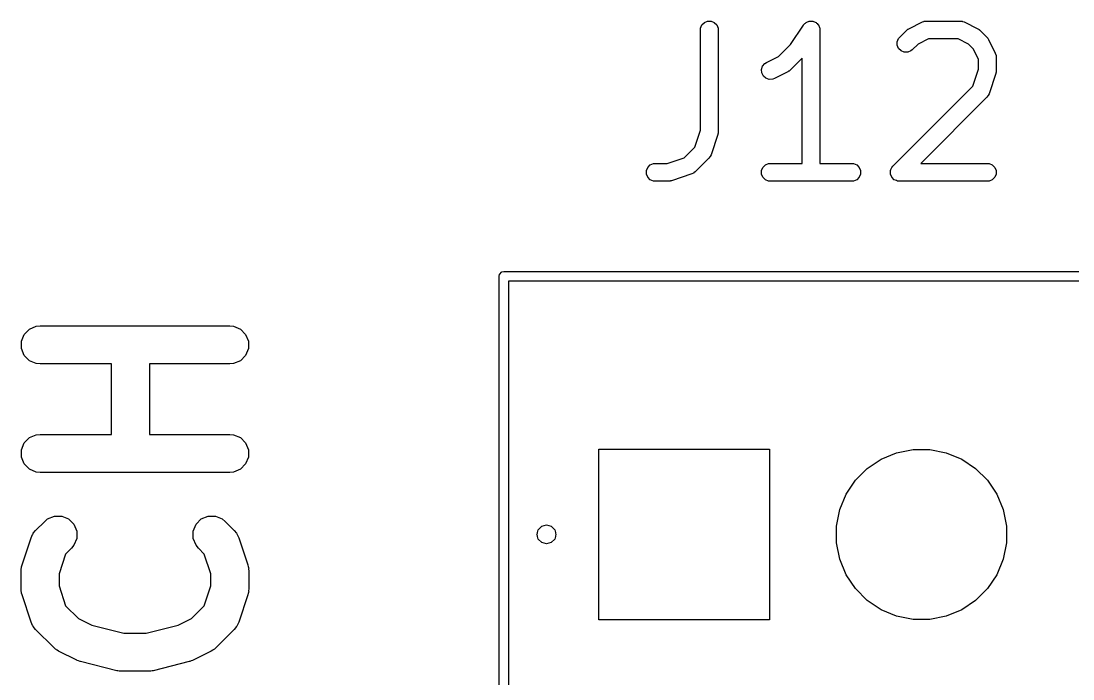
# Model space of a CAD drawing. Header units: inches. Extents: x 0.38 to 8.15, y -7.81 to -0.59.
# Drawn here: x 7.2722 to 7.7085, y -2.9852 to -2.7122 of the extents above; entities that cross this region are included whole.
import ezdxf

# ---------------------------------------------------------------- set-up
doc = ezdxf.new("R2010")
doc.units = ezdxf.units.IN
doc.header["$MEASUREMENT"] = 0
for name, color, linetype, true_color in [('B.Cu', 153, 'CONTINUOUS', 0x4d7fc4), ('F.Courtyard', 6, 'CONTINUOUS', 0xff26e2), ('F.Cu', 13, 'CONTINUOUS', 0xc83434), ('F.Silkscreen', 41, 'CONTINUOUS', 0xf2eda1)]:
    doc.layers.add(name, color=color, linetype=linetype, true_color=true_color)

msp = doc.modelspace()

# ---------------------------------------------------------------- linework, layer by layer
at = {"layer": 'B.Cu', "linetype": 'CONTINUOUS'}
for p, q in [((7.51181, -2.96063), (7.51181, -2.88976)), ((7.51181, -2.88976), (7.58268, -2.88976)), ((7.58268, -2.88976), (7.58268, -2.96063)), ((7.62897, -2.89395), (7.63538, -2.89129)), ((7.63538, -2.89129), (7.6422, -2.88993)), ((7.6422, -2.88993), (7.64914, -2.88993)), ((7.64914, -2.88993), (7.65595, -2.89129)), ((7.65595, -2.89129), (7.66237, -2.89395)), ((7.62319, -2.89781), (7.62897, -2.89395)), ((7.66237, -2.89395), (7.66815, -2.89781)), ((7.61828, -2.90272), (7.62319, -2.89781)), ((7.66815, -2.89781), (7.67306, -2.90272)), ((7.61442, -2.90849), (7.61828, -2.90272)), ((7.67306, -2.90272), (7.67692, -2.90849)), ((7.61176, -2.91491), (7.61442, -2.90849)), ((7.67692, -2.90849), (7.67958, -2.91491)), ((7.61041, -2.92172), (7.61176, -2.91491)), ((7.67958, -2.91491), (7.68093, -2.92172)), ((7.61041, -2.92867), (7.61041, -2.92172)), ((7.68093, -2.92172), (7.68093, -2.92867)), ((7.61176, -2.93548), (7.61041, -2.92867)), ((7.68093, -2.92867), (7.67958, -2.93548)), ((7.61442, -2.9419), (7.61176, -2.93548)), ((7.67958, -2.93548), (7.67692, -2.9419)), ((7.61828, -2.94768), (7.61442, -2.9419)), ((7.67692, -2.9419), (7.67306, -2.94768)), ((7.62319, -2.95259), (7.61828, -2.94768)), ((7.67306, -2.94768), (7.66815, -2.95259)), ((7.62897, -2.95645), (7.62319, -2.95259)), ((7.66815, -2.95259), (7.66237, -2.95645)), ((7.63538, -2.9591), (7.62897, -2.95645)), ((7.66237, -2.95645), (7.65595, -2.9591)), ((7.58268, -2.96063), (7.51181, -2.96063)), ((7.6422, -2.96046), (7.63538, -2.9591)), ((7.64914, -2.96046), (7.6422, -2.96046)), ((7.65595, -2.9591), (7.64914, -2.96046))]:
    msp.add_line(p, q, dxfattribs=at)
at = {"layer": 'F.Courtyard', "linetype": 'CONTINUOUS'}
for p, q in [((7.47047, -2.81811), (7.47062, -2.81736)), ((7.47047, -3.32756), (7.47047, -2.81811)), ((7.47062, -2.81736), (7.47169, -2.81629)), ((7.47169, -2.81629), (7.47244, -2.81614)), ((7.47244, -2.81614), (8.15118, -2.81614)), ((7.47441, -2.82008), (7.47441, -3.32559)), ((8.14921, -2.82008), (7.47441, -2.82008))]:
    msp.add_line(p, q, dxfattribs=at)
at = {"layer": 'F.Cu', "linetype": 'CONTINUOUS'}
for p, q in [((7.51181, -2.96063), (7.51181, -2.88976)), ((7.51181, -2.88976), (7.58268, -2.88976)), ((7.58268, -2.88976), (7.58268, -2.96063)), ((7.62897, -2.89395), (7.63538, -2.89129)), ((7.63538, -2.89129), (7.6422, -2.88993)), ((7.6422, -2.88993), (7.64914, -2.88993)), ((7.64914, -2.88993), (7.65595, -2.89129)), ((7.65595, -2.89129), (7.66237, -2.89395)), ((7.62319, -2.89781), (7.62897, -2.89395)), ((7.66237, -2.89395), (7.66815, -2.89781)), ((7.61828, -2.90272), (7.62319, -2.89781)), ((7.66815, -2.89781), (7.67306, -2.90272)), ((7.61442, -2.90849), (7.61828, -2.90272)), ((7.67306, -2.90272), (7.67692, -2.90849)), ((7.61176, -2.91491), (7.61442, -2.90849)), ((7.67692, -2.90849), (7.67958, -2.91491)), ((7.61041, -2.92172), (7.61176, -2.91491)), ((7.67958, -2.91491), (7.68093, -2.92172)), ((7.61041, -2.92867), (7.61041, -2.92172)), ((7.68093, -2.92172), (7.68093, -2.92867)), ((7.61176, -2.93548), (7.61041, -2.92867)), ((7.68093, -2.92867), (7.67958, -2.93548)), ((7.61442, -2.9419), (7.61176, -2.93548)), ((7.67958, -2.93548), (7.67692, -2.9419)), ((7.61828, -2.94768), (7.61442, -2.9419)), ((7.67692, -2.9419), (7.67306, -2.94768)), ((7.62319, -2.95259), (7.61828, -2.94768)), ((7.67306, -2.94768), (7.66815, -2.95259)), ((7.62897, -2.95645), (7.62319, -2.95259)), ((7.66815, -2.95259), (7.66237, -2.95645)), ((7.63538, -2.9591), (7.62897, -2.95645)), ((7.66237, -2.95645), (7.65595, -2.9591)), ((7.58268, -2.96063), (7.51181, -2.96063)), ((7.6422, -2.96046), (7.63538, -2.9591)), ((7.64914, -2.96046), (7.6422, -2.96046)), ((7.65595, -2.9591), (7.64914, -2.96046))]:
    msp.add_line(p, q, dxfattribs=at)
at = {"layer": 'F.Silkscreen', "linetype": 'CONTINUOUS'}
for p, q in [((7.55464, -2.71386), (7.55565, -2.71284)), ((7.55565, -2.71284), (7.55699, -2.71229)), ((7.55699, -2.71229), (7.55843, -2.71229)), ((7.55843, -2.71229), (7.55976, -2.71284)), ((7.55976, -2.71284), (7.56077, -2.71386)), ((7.59682, -2.71386), (7.59727, -2.71331)), ((7.59727, -2.71331), (7.59758, -2.7131)), ((7.59758, -2.7131), (7.59784, -2.71284)), ((7.59784, -2.71284), (7.59817, -2.71271)), ((7.59817, -2.71271), (7.59847, -2.7125)), ((7.59847, -2.7125), (7.59883, -2.71243)), ((7.59883, -2.71243), (7.59917, -2.71229)), ((7.59917, -2.71229), (7.59953, -2.71229)), ((7.59953, -2.71229), (7.59988, -2.71222)), ((7.59988, -2.71222), (7.60024, -2.71229)), ((7.60024, -2.71229), (7.60061, -2.71229)), ((7.60061, -2.71229), (7.60094, -2.71243)), ((7.60094, -2.71243), (7.6013, -2.7125)), ((7.6013, -2.7125), (7.6016, -2.7127)), ((7.6016, -2.7127), (7.60194, -2.71284)), ((7.60194, -2.71284), (7.60219, -2.7131)), ((7.60219, -2.7131), (7.60249, -2.7133)), ((7.60249, -2.7133), (7.6027, -2.7136)), ((7.6027, -2.7136), (7.60296, -2.71386)), ((7.64042, -2.71542), (7.64604, -2.71261)), ((7.64604, -2.71261), (7.64672, -2.71235)), ((7.64672, -2.71235), (7.64685, -2.71234)), ((7.64685, -2.71234), (7.64697, -2.71229)), ((7.64697, -2.71229), (7.64769, -2.71222)), ((7.64769, -2.71222), (7.66175, -2.71222)), ((7.66175, -2.71222), (7.66247, -2.71229)), ((7.66247, -2.71229), (7.6626, -2.71234)), ((7.6626, -2.71234), (7.66273, -2.71235)), ((7.66273, -2.71235), (7.66341, -2.71261)), ((7.66341, -2.71261), (7.66903, -2.71542)), ((7.55401, -2.71591), (7.55409, -2.71519)), ((7.55401, -2.7575), (7.55401, -2.71591)), ((7.55409, -2.71519), (7.55464, -2.71386)), ((7.56077, -2.71386), (7.56133, -2.71519)), ((7.56133, -2.71519), (7.5614, -2.71591)), ((7.5614, -2.71591), (7.5614, -2.75809)), ((7.59139, -2.722), (7.59682, -2.71387)), ((7.59682, -2.71387), (7.59682, -2.71386)), ((7.59682, -2.71386), (7.59682, -2.71386)), ((7.59682, -2.71386), (7.59682, -2.71386)), ((7.60296, -2.71386), (7.60309, -2.7142)), ((7.60309, -2.7142), (7.6033, -2.7145)), ((7.6033, -2.7145), (7.60337, -2.71485)), ((7.60337, -2.71485), (7.60351, -2.71519)), ((7.60351, -2.71519), (7.60358, -2.7159)), ((7.60358, -2.7159), (7.60358, -2.71591)), ((7.60358, -2.71591), (7.60358, -2.71591)), ((7.60358, -2.71591), (7.60358, -2.71591)), ((7.60358, -2.71591), (7.60358, -2.77128)), ((7.63665, -2.71893), (7.63946, -2.71611)), ((7.63946, -2.71611), (7.63974, -2.71588)), ((7.63974, -2.71588), (7.63981, -2.71581)), ((7.63981, -2.71581), (7.63992, -2.71574)), ((7.63992, -2.71574), (7.64002, -2.71566)), ((7.64002, -2.71566), (7.64011, -2.71562)), ((7.64011, -2.71562), (7.64042, -2.71542)), ((7.66903, -2.71542), (7.66934, -2.71562)), ((7.66934, -2.71562), (7.66943, -2.71566)), ((7.66943, -2.71566), (7.66953, -2.71574)), ((7.66953, -2.71574), (7.66964, -2.71581)), ((7.66964, -2.71581), (7.66971, -2.71588)), ((7.66971, -2.71588), (7.66999, -2.71611)), ((7.66999, -2.71611), (7.6728, -2.71893)), ((7.58645, -2.72694), (7.59139, -2.722)), ((7.63564, -2.72082), (7.63619, -2.71949)), ((7.63564, -2.72226), (7.63564, -2.72082)), ((7.63619, -2.72359), (7.63564, -2.72226)), ((7.63619, -2.71949), (7.63665, -2.71893)), ((7.64426, -2.72176), (7.64187, -2.72415)), ((7.64857, -2.7196), (7.64426, -2.72176)), ((7.66088, -2.7196), (7.64857, -2.7196)), ((7.66519, -2.72176), (7.66088, -2.7196)), ((7.66716, -2.72372), (7.66519, -2.72176)), ((7.6728, -2.71893), (7.67303, -2.71921)), ((7.67303, -2.71921), (7.67311, -2.71927)), ((7.67311, -2.71927), (7.67318, -2.71938)), ((7.67318, -2.71938), (7.67326, -2.71949)), ((7.67326, -2.71949), (7.6733, -2.71958)), ((7.6733, -2.71958), (7.67349, -2.71989)), ((7.67349, -2.71989), (7.6763, -2.72551)), ((7.63721, -2.72461), (7.63619, -2.72359)), ((7.63854, -2.72516), (7.63721, -2.72461)), ((7.63998, -2.72516), (7.63854, -2.72516)), ((7.64131, -2.72461), (7.63998, -2.72516)), ((7.64187, -2.72415), (7.64131, -2.72461)), ((7.66931, -2.72803), (7.66716, -2.72372)), ((7.6763, -2.72551), (7.67656, -2.72619)), ((7.67656, -2.72619), (7.67657, -2.72632)), ((7.67657, -2.72632), (7.67662, -2.72644)), ((7.67662, -2.72644), (7.67669, -2.72716)), ((7.57935, -2.73232), (7.57981, -2.73096)), ((7.57981, -2.73096), (7.58075, -2.72987)), ((7.58075, -2.72987), (7.58136, -2.72948)), ((7.58136, -2.72948), (7.58645, -2.72694)), ((7.5962, -2.72764), (7.59125, -2.73258)), ((7.5962, -2.77128), (7.5962, -2.72764)), ((7.66931, -2.73219), (7.66931, -2.72803)), ((7.67669, -2.72716), (7.67669, -2.73279)), ((7.57945, -2.73376), (7.57935, -2.73232)), ((7.5801, -2.73505), (7.57945, -2.73376)), ((7.58119, -2.73599), (7.5801, -2.73505)), ((7.59029, -2.73327), (7.58467, -2.73609)), ((7.5906, -2.73308), (7.59029, -2.73327)), ((7.59069, -2.73304), (7.5906, -2.73308)), ((7.59079, -2.73296), (7.59069, -2.73304)), ((7.5909, -2.73289), (7.59079, -2.73296)), ((7.59097, -2.73282), (7.5909, -2.73289)), ((7.59125, -2.73258), (7.59097, -2.73282)), ((7.66697, -2.73923), (7.66931, -2.73219)), ((7.6765, -2.73395), (7.67369, -2.74239)), ((7.67659, -2.7336), (7.6765, -2.73395)), ((7.67662, -2.73351), (7.67659, -2.7336)), ((7.67664, -2.73337), (7.67662, -2.73351)), ((7.67667, -2.73325), (7.67664, -2.73337)), ((7.67669, -2.73279), (7.67666, -2.73315)), ((7.67666, -2.73315), (7.67667, -2.73325)), ((7.58255, -2.73645), (7.58119, -2.73599)), ((7.58399, -2.73635), (7.58255, -2.73645)), ((7.58467, -2.73609), (7.58399, -2.73635)), ((7.63384, -2.77236), (7.66697, -2.73923)), ((7.6728, -2.74383), (7.64536, -2.77128)), ((7.67326, -2.74327), (7.6728, -2.74383)), ((7.67331, -2.74315), (7.67326, -2.74327)), ((7.6734, -2.74305), (7.67331, -2.74315)), ((7.67369, -2.74239), (7.6734, -2.74305)), ((7.55167, -2.76454), (7.55401, -2.7575)), ((7.56121, -2.75926), (7.55839, -2.7677)), ((7.56129, -2.7589), (7.56121, -2.75926)), ((7.56133, -2.75881), (7.56129, -2.7589)), ((7.56134, -2.75868), (7.56133, -2.75881)), ((7.56137, -2.75856), (7.56134, -2.75868)), ((7.5614, -2.75809), (7.56136, -2.75846)), ((7.56136, -2.75846), (7.56137, -2.75856)), ((7.54728, -2.76893), (7.55167, -2.76454)), ((7.54023, -2.77128), (7.54728, -2.76893)), ((7.5575, -2.76914), (7.55188, -2.77477)), ((7.55796, -2.76858), (7.5575, -2.76914)), ((7.55801, -2.76846), (7.55796, -2.76858)), ((7.5581, -2.76836), (7.55801, -2.76846)), ((7.55839, -2.7677), (7.5581, -2.76836)), ((7.53159, -2.77425), (7.53214, -2.77292)), ((7.53159, -2.77569), (7.53159, -2.77425)), ((7.53214, -2.77292), (7.53316, -2.7719)), ((7.53316, -2.7719), (7.53449, -2.77135)), ((7.53449, -2.77135), (7.53521, -2.77128)), ((7.53521, -2.77128), (7.54023, -2.77128)), ((7.55188, -2.77477), (7.55132, -2.77522)), ((7.57939, -2.77425), (7.57995, -2.77292)), ((7.57939, -2.77569), (7.57939, -2.77425)), ((7.57995, -2.77292), (7.58096, -2.7719)), ((7.58096, -2.7719), (7.58229, -2.77135)), ((7.58229, -2.77135), (7.58301, -2.77128)), ((7.58301, -2.77128), (7.5962, -2.77128)), ((7.60358, -2.77128), (7.61676, -2.77128)), ((7.61676, -2.77128), (7.61748, -2.77135)), ((7.61748, -2.77135), (7.61881, -2.7719)), ((7.61881, -2.7719), (7.61983, -2.77292)), ((7.61983, -2.77292), (7.62038, -2.77425)), ((7.62038, -2.77425), (7.62038, -2.77569)), ((7.63283, -2.77425), (7.63284, -2.77421)), ((7.63283, -2.77569), (7.63283, -2.77425)), ((7.63284, -2.77421), (7.63299, -2.77386)), ((7.63299, -2.77386), (7.63338, -2.77292)), ((7.63338, -2.77292), (7.63384, -2.77236)), ((7.64536, -2.77128), (7.673, -2.77128)), ((7.673, -2.77128), (7.67372, -2.77135)), ((7.67372, -2.77135), (7.67505, -2.7719)), ((7.67505, -2.7719), (7.67607, -2.77292)), ((7.67607, -2.77292), (7.67662, -2.77425)), ((7.67662, -2.77425), (7.67662, -2.77569)), ((7.53214, -2.77702), (7.53159, -2.77569)), ((7.53316, -2.77804), (7.53214, -2.77702)), ((7.53449, -2.77859), (7.53316, -2.77804)), ((7.53521, -2.77866), (7.53449, -2.77859)), ((7.54083, -2.77866), (7.53521, -2.77866)), ((7.5412, -2.77862), (7.54083, -2.77866)), ((7.54129, -2.77863), (7.5412, -2.77862)), ((7.54142, -2.7786), (7.54129, -2.77863)), ((7.54155, -2.77859), (7.54142, -2.7786)), ((7.54164, -2.77855), (7.54155, -2.77859)), ((7.542, -2.77847), (7.54164, -2.77855)), ((7.55044, -2.77566), (7.542, -2.77847)), ((7.5511, -2.77536), (7.55044, -2.77566)), ((7.5512, -2.77528), (7.5511, -2.77536)), ((7.55132, -2.77522), (7.5512, -2.77528)), ((7.57995, -2.77702), (7.57939, -2.77569)), ((7.58096, -2.77804), (7.57995, -2.77702)), ((7.58229, -2.77859), (7.58096, -2.77804)), ((7.58301, -2.77866), (7.58229, -2.77859)), ((7.61676, -2.77866), (7.58301, -2.77866)), ((7.61748, -2.77859), (7.61676, -2.77866)), ((7.61881, -2.77804), (7.61748, -2.77859)), ((7.61983, -2.77702), (7.61881, -2.77804)), ((7.62038, -2.77569), (7.61983, -2.77702)), ((7.63338, -2.77702), (7.63283, -2.77569)), ((7.63439, -2.77804), (7.63338, -2.77702)), ((7.63534, -2.77843), (7.63439, -2.77804)), ((7.63573, -2.77859), (7.63534, -2.77843)), ((7.63645, -2.77866), (7.63573, -2.77859)), ((7.673, -2.77866), (7.63645, -2.77866)), ((7.67372, -2.77859), (7.673, -2.77866)), ((7.67505, -2.77804), (7.67372, -2.77859)), ((7.67607, -2.77702), (7.67505, -2.77804)), ((7.67662, -2.77569), (7.67607, -2.77702)), ((7.27355, -2.84222), (7.27572, -2.84005)), ((7.27572, -2.84005), (7.27856, -2.83887)), ((7.27856, -2.83887), (7.2801, -2.83872)), ((7.2801, -2.83872), (7.35884, -2.83872)), ((7.35884, -2.83872), (7.36037, -2.83887)), ((7.36037, -2.83887), (7.36321, -2.84005)), ((7.36321, -2.84005), (7.36538, -2.84222)), ((7.27237, -2.84506), (7.27355, -2.84222)), ((7.36538, -2.84222), (7.36656, -2.84506)), ((7.27237, -2.84813), (7.27237, -2.84506)), ((7.27355, -2.85097), (7.27237, -2.84813)), ((7.36656, -2.84813), (7.36538, -2.85097)), ((7.36656, -2.84506), (7.36656, -2.84813)), ((7.27572, -2.85314), (7.27355, -2.85097)), ((7.27856, -2.85432), (7.27572, -2.85314)), ((7.36321, -2.85314), (7.36037, -2.85432)), ((7.36538, -2.85097), (7.36321, -2.85314)), ((7.2801, -2.85447), (7.27856, -2.85432)), ((7.30972, -2.85447), (7.2801, -2.85447)), ((7.30972, -2.88372), (7.30972, -2.85447)), ((7.35884, -2.85447), (7.32547, -2.85447)), ((7.32547, -2.85447), (7.32547, -2.88372)), ((7.36037, -2.85432), (7.35884, -2.85447)), ((7.27572, -2.88504), (7.27856, -2.88387)), ((7.27856, -2.88387), (7.2801, -2.88372)), ((7.2801, -2.88372), (7.30972, -2.88372)), ((7.32547, -2.88372), (7.35884, -2.88372)), ((7.35884, -2.88372), (7.36037, -2.88387)), ((7.36037, -2.88387), (7.36321, -2.88504)), ((7.27237, -2.89005), (7.27355, -2.88721)), ((7.27355, -2.88721), (7.27572, -2.88504)), ((7.36321, -2.88504), (7.36538, -2.88721)), ((7.36538, -2.88721), (7.36656, -2.89005)), ((7.27237, -2.89313), (7.27237, -2.89005)), ((7.36656, -2.89005), (7.36656, -2.89313)), ((7.27355, -2.89596), (7.27237, -2.89313)), ((7.27572, -2.89814), (7.27355, -2.89596)), ((7.36538, -2.89596), (7.36321, -2.89814)), ((7.36656, -2.89313), (7.36538, -2.89596)), ((7.27856, -2.89931), (7.27572, -2.89814)), ((7.2801, -2.89946), (7.27856, -2.89931)), ((7.35884, -2.89946), (7.2801, -2.89946)), ((7.36037, -2.89931), (7.35884, -2.89946)), ((7.36321, -2.89814), (7.36037, -2.89931)), ((7.28203, -2.91977), (7.28322, -2.91879)), ((7.28322, -2.91879), (7.28606, -2.91761)), ((7.28606, -2.91761), (7.28913, -2.91761)), ((7.28913, -2.91761), (7.29197, -2.91879)), ((7.29197, -2.91879), (7.29414, -2.92096)), ((7.34479, -2.92096), (7.34696, -2.91879)), ((7.34696, -2.91879), (7.3498, -2.91761)), ((7.3498, -2.91761), (7.35287, -2.91761)), ((7.35287, -2.91761), (7.35571, -2.91879)), ((7.35571, -2.91879), (7.3569, -2.91977)), ((7.27828, -2.92352), (7.28203, -2.91977)), ((7.29414, -2.92096), (7.29532, -2.9238)), ((7.34361, -2.9238), (7.34479, -2.92096)), ((7.3569, -2.91977), (7.36065, -2.92352)), ((7.48675, -2.92323), (7.48819, -2.92179)), ((7.48819, -2.92179), (7.49016, -2.92126)), ((7.49016, -2.92126), (7.49213, -2.92179)), ((7.49213, -2.92179), (7.49357, -2.92323)), ((7.27263, -2.93784), (7.27638, -2.92659)), ((7.27638, -2.92659), (7.277, -2.92519)), ((7.277, -2.92519), (7.27719, -2.92497)), ((7.27719, -2.92497), (7.2773, -2.92471)), ((7.2773, -2.92471), (7.27828, -2.92352)), ((7.29532, -2.92687), (7.29414, -2.92971)), ((7.29532, -2.9238), (7.29532, -2.92687)), ((7.34361, -2.92687), (7.34361, -2.9238)), ((7.34479, -2.92971), (7.34361, -2.92687)), ((7.36065, -2.92352), (7.36163, -2.92471)), ((7.36163, -2.92471), (7.36174, -2.92497)), ((7.36174, -2.92497), (7.36193, -2.92519)), ((7.36193, -2.92519), (7.36256, -2.92659)), ((7.36256, -2.92659), (7.36631, -2.93784)), ((7.48622, -2.9252), (7.48637, -2.92464)), ((7.48637, -2.92576), (7.48622, -2.9252)), ((7.48637, -2.92444), (7.48644, -2.92437)), ((7.48637, -2.92464), (7.48637, -2.92444)), ((7.48637, -2.92595), (7.48637, -2.92576)), ((7.48644, -2.92602), (7.48637, -2.92595)), ((7.48644, -2.92437), (7.48675, -2.92323)), ((7.48675, -2.92717), (7.48644, -2.92602)), ((7.48819, -2.92861), (7.48675, -2.92717)), ((7.49357, -2.92717), (7.49213, -2.92861)), ((7.49357, -2.92323), (7.49387, -2.92437)), ((7.49387, -2.92602), (7.49357, -2.92717)), ((7.49387, -2.92437), (7.49394, -2.92444)), ((7.49394, -2.92595), (7.49387, -2.92602)), ((7.49394, -2.92444), (7.49394, -2.92464)), ((7.49394, -2.92464), (7.49409, -2.9252)), ((7.49409, -2.9252), (7.49394, -2.92576)), ((7.49394, -2.92576), (7.49394, -2.92595)), ((7.29316, -2.9309), (7.29073, -2.93334)), ((7.29414, -2.92971), (7.29316, -2.9309)), ((7.34577, -2.9309), (7.34479, -2.92971)), ((7.3482, -2.93334), (7.34577, -2.9309)), ((7.49016, -2.92913), (7.48819, -2.92861)), ((7.49213, -2.92861), (7.49016, -2.92913)), ((7.29073, -2.93334), (7.28797, -2.94161)), ((7.35096, -2.94161), (7.3482, -2.93334)), ((7.27222, -2.94033), (7.2723, -2.93956)), ((7.27222, -2.94783), (7.27222, -2.94033)), ((7.27228, -2.93935), (7.27235, -2.93908)), ((7.2723, -2.93956), (7.27228, -2.93935)), ((7.27235, -2.93908), (7.27237, -2.9388)), ((7.27237, -2.9388), (7.27245, -2.9386)), ((7.27245, -2.9386), (7.27263, -2.93784)), ((7.36631, -2.93784), (7.36648, -2.9386)), ((7.36648, -2.9386), (7.36656, -2.9388)), ((7.36656, -2.9388), (7.36659, -2.93908)), ((7.36659, -2.93908), (7.36665, -2.93935)), ((7.36665, -2.93935), (7.36663, -2.93956)), ((7.36663, -2.93956), (7.36671, -2.94033)), ((7.36671, -2.94033), (7.36671, -2.94783)), ((7.28797, -2.94161), (7.28797, -2.94655)), ((7.35096, -2.94655), (7.35096, -2.94161)), ((7.2723, -2.94861), (7.27222, -2.94783)), ((7.27228, -2.94882), (7.2723, -2.94861)), ((7.27235, -2.94909), (7.27228, -2.94882)), ((7.27237, -2.94937), (7.27235, -2.94909)), ((7.28797, -2.94655), (7.29073, -2.95483)), ((7.3482, -2.95483), (7.35096, -2.94655)), ((7.36659, -2.94909), (7.36656, -2.94937)), ((7.36665, -2.94882), (7.36659, -2.94909)), ((7.36671, -2.94783), (7.36663, -2.94861)), ((7.36663, -2.94861), (7.36665, -2.94882)), ((7.27245, -2.94956), (7.27237, -2.94937)), ((7.27263, -2.95032), (7.27245, -2.94956)), ((7.27638, -2.96157), (7.27263, -2.95032)), ((7.36631, -2.95032), (7.36256, -2.96157)), ((7.36648, -2.94956), (7.36631, -2.95032)), ((7.36656, -2.94937), (7.36648, -2.94956)), ((7.29073, -2.95483), (7.29601, -2.96011)), ((7.34292, -2.96011), (7.3482, -2.95483)), ((7.277, -2.96298), (7.27638, -2.96157)), ((7.29601, -2.96011), (7.30159, -2.9629)), ((7.33734, -2.9629), (7.34292, -2.96011)), ((7.36256, -2.96157), (7.36193, -2.96298)), ((7.27719, -2.96319), (7.277, -2.96298)), ((7.2773, -2.96346), (7.27719, -2.96319)), ((7.27828, -2.96465), (7.2773, -2.96346)), ((7.28578, -2.97215), (7.27828, -2.96465)), ((7.30159, -2.9629), (7.31481, -2.9662)), ((7.31481, -2.9662), (7.32412, -2.9662)), ((7.32412, -2.9662), (7.33734, -2.9629)), ((7.36065, -2.96465), (7.35316, -2.97215)), ((7.36163, -2.96346), (7.36065, -2.96465)), ((7.36174, -2.96319), (7.36163, -2.96346)), ((7.36193, -2.96298), (7.36174, -2.96319)), ((7.28638, -2.97264), (7.28578, -2.97215)), ((7.28652, -2.9728), (7.28638, -2.97264)), ((7.28675, -2.97295), (7.28652, -2.9728)), ((7.28697, -2.97313), (7.28675, -2.97295)), ((7.28716, -2.97321), (7.28697, -2.97313)), ((7.28782, -2.97362), (7.28716, -2.97321)), ((7.29532, -2.97737), (7.28782, -2.97362)), ((7.35111, -2.97362), (7.34361, -2.97737)), ((7.35177, -2.97321), (7.35111, -2.97362)), ((7.35196, -2.97313), (7.35177, -2.97321)), ((7.35218, -2.97295), (7.35196, -2.97313)), ((7.35242, -2.9728), (7.35218, -2.97295)), ((7.35255, -2.97264), (7.35242, -2.9728)), ((7.35316, -2.97215), (7.35255, -2.97264)), ((7.29543, -2.97742), (7.29532, -2.97737)), ((7.29548, -2.97745), (7.29543, -2.97742)), ((7.29612, -2.97768), (7.29548, -2.97745)), ((7.29676, -2.97792), (7.29612, -2.97768)), ((7.29682, -2.97793), (7.29676, -2.97792)), ((7.29693, -2.97797), (7.29682, -2.97793)), ((7.31193, -2.98172), (7.29693, -2.97797)), ((7.342, -2.97797), (7.327, -2.98172)), ((7.34211, -2.97793), (7.342, -2.97797)), ((7.34217, -2.97792), (7.34211, -2.97793)), ((7.34281, -2.97768), (7.34217, -2.97792)), ((7.34345, -2.97745), (7.34281, -2.97768)), ((7.3435, -2.97742), (7.34345, -2.97745)), ((7.34361, -2.97737), (7.3435, -2.97742)), ((7.3122, -2.98176), (7.31193, -2.98172)), ((7.31231, -2.9818), (7.3122, -2.98176)), ((7.31288, -2.98186), (7.31231, -2.9818)), ((7.31346, -2.98194), (7.31288, -2.98186)), ((7.31357, -2.98193), (7.31346, -2.98194)), ((7.31384, -2.98195), (7.31357, -2.98193)), ((7.32509, -2.98195), (7.31384, -2.98195)), ((7.32536, -2.98193), (7.32509, -2.98195)), ((7.32547, -2.98194), (7.32536, -2.98193)), ((7.32605, -2.98186), (7.32547, -2.98194)), ((7.32663, -2.9818), (7.32605, -2.98186)), ((7.32673, -2.98176), (7.32663, -2.9818)), ((7.327, -2.98172), (7.32673, -2.98176))]:
    msp.add_line(p, q, dxfattribs=at)

doc.saveas('drawing.dxf')
